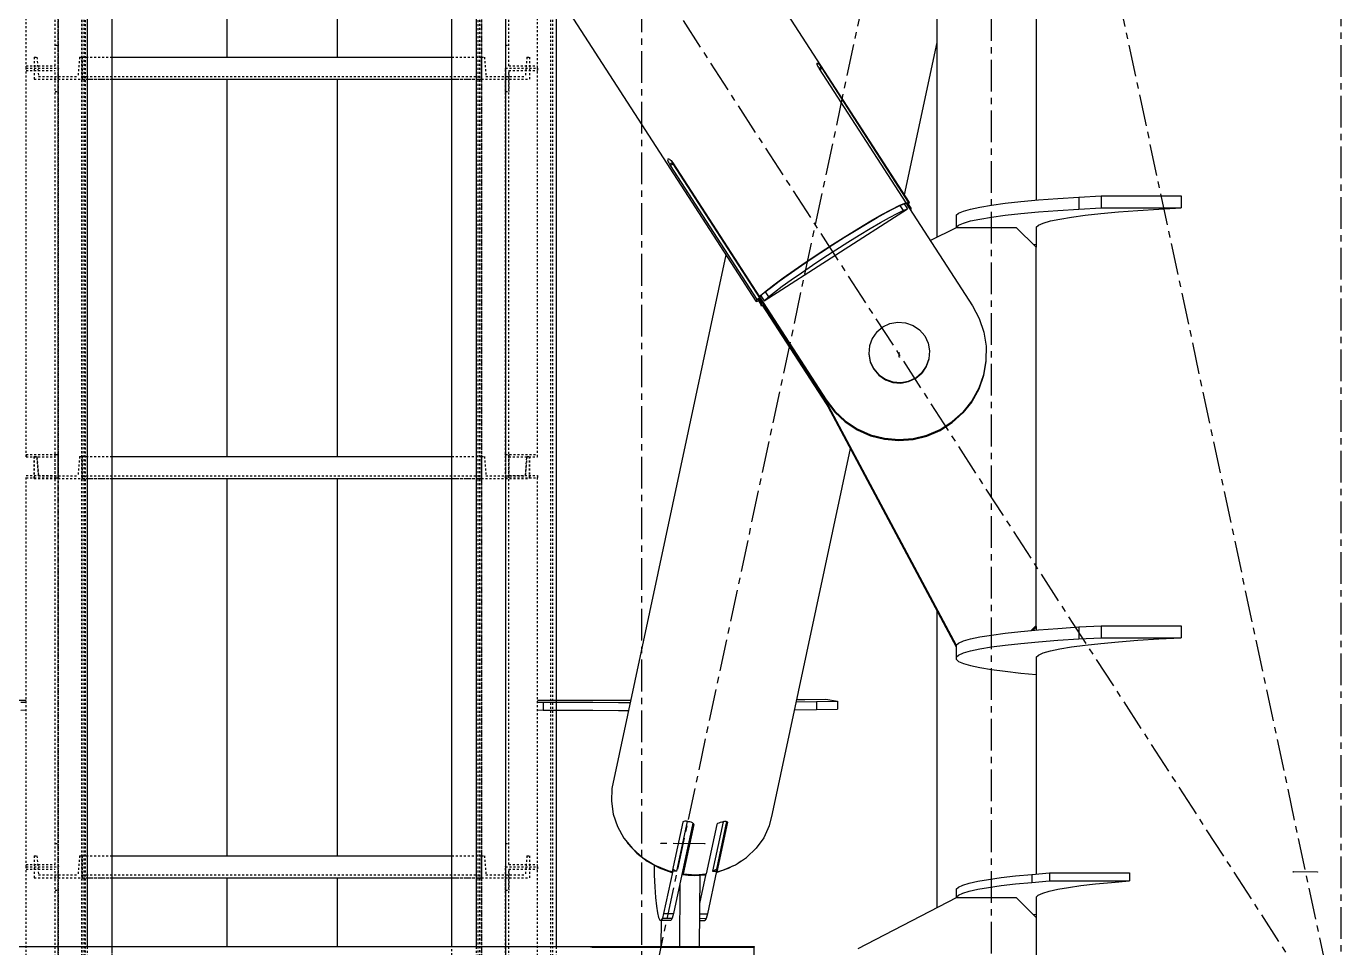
# Model space of a CAD drawing. Header units: millimetres. Extents: x 5143 to 30813, y 232 to 21408.
# Drawn here: x 23101 to 23430, y 13302.8 to 13533.5 of the extents above; entities that cross this region are included whole.
import ezdxf

# ---------------------------------------------------------------- set-up
doc = ezdxf.new("R2010")
doc.units = ezdxf.units.MM
doc.header["$LTSCALE"] = 0.25
for name, pattern in [('CENTER', [50.8, 31.75, -6.35, 6.35, -6.35]), ('XKITLINE00', [0]), ('XKITLINE02', [4, 2, -2]), ('XKITLINE03', [6, 3, -1, 1, -1])]:
    doc.linetypes.add(name, pattern=pattern)

msp = doc.modelspace()

# ---------------------------------------------------------------- linework, layer by layer
at = {"color": 8, "linetype": 'CENTER'}
for p, q in [((23430, 14354.32), (23430, 12689.51)), ((22900, 14100.27), (23430, 13280.27)), ((23430, 14100.27), (23255, 13280.27)), ((23342.5, 13690.27), (23342.5, 12870.27)), ((23342.5, 13690.27), (23430, 13280.27)), ((23255, 13540.01), (23255, 12732.33)), ((23319.5, 13450.72), (23319.5, 13451.75)), ((23270.84, 13328.82), (23259.89, 13328.89)), ((23424.13, 13321.72), (23418.16, 13321.76))]:
    msp.add_line(p, q, dxfattribs=at)
at = {"color": 8, "linetype": 'XKITLINE00'}
for p, q in [((23353.8, 14063.67), (23353.8, 13489.99)), ((23046.39, 13915.84), (23322.02, 13489.39)), ((23007.97, 13891.16), (23283.6, 13464.71)), ((23328.91, 13627.35), (23328.91, 13480.68)), ((23151.2, 13540.01), (23151.2, 13525.78)), ((23178.8, 13540.01), (23178.8, 13525.78)), ((23328.91, 13529.51), (23320.76, 13491.34)), ((23298.93, 13524.28), (23298.89, 13524.18)), ((23298.89, 13524.18), (23298.91, 13524.01)), ((23298.91, 13524.01), (23298.99, 13523.77)), ((23298.93, 13524.28), (23299.01, 13524.31)), ((23298.99, 13523.77), (23299.11, 13523.49)), ((23299.01, 13524.31), (23299.15, 13524.25)), ((23299.11, 13523.49), (23299.27, 13523.18)), ((23299.15, 13524.25), (23299.32, 13524.13)), ((23299.27, 13523.18), (23299.47, 13522.86)), ((23299.32, 13524.13), (23299.41, 13524.04)), ((23299.38, 13523), (23299.88, 13523.32)), ((23299.41, 13524.04), (23299.5, 13523.91)), ((23299.47, 13522.86), (23321.14, 13489.34)), ((23299.5, 13523.91), (23299.69, 13523.64)), ((23299.59, 13522.68), (23300.11, 13523.01)), ((23299.69, 13523.64), (23299.89, 13523.33)), ((23299.89, 13523.33), (23300.11, 13523.01)), ((23300.11, 13523.01), (23321.77, 13489.49)), ((23151.2, 13520.28), (23151.2, 13425.78)), ((23178.8, 13520.28), (23178.8, 13425.78)), ((23261.56, 13500.25), (23261.53, 13500.09)), ((23261.53, 13500.09), (23261.55, 13499.86)), ((23261.55, 13499.86), (23261.58, 13499.74)), ((23261.56, 13500.25), (23261.65, 13500.33)), ((23261.58, 13499.74), (23261.64, 13499.6)), ((23261.64, 13499.6), (23261.8, 13499.3)), ((23261.65, 13500.33), (23261.78, 13500.34)), ((23261.78, 13500.34), (23261.96, 13500.27)), ((23261.8, 13499.3), (23261.99, 13498.98)), ((23261.96, 13500.27), (23262.16, 13500.12)), ((23261.99, 13498.98), (23262.72, 13499.46)), ((23261.99, 13498.98), (23262.19, 13498.66)), ((23262.16, 13500.12), (23262.38, 13499.9)), ((23262.19, 13498.66), (23262.82, 13499.06)), ((23262.19, 13498.66), (23283.86, 13465.14)), ((23262.38, 13499.9), (23262.61, 13499.63)), ((23262.61, 13499.63), (23262.82, 13499.32)), ((23262.82, 13499.32), (23284.49, 13465.8)), ((23262.82, 13499.21), (23262.87, 13499.25)), ((23262.82, 13499.21), (23284.49, 13465.69)), ((23262.82, 13499.21), (23262.82, 13499.07)), ((23262.82, 13499.07), (23301.17, 13439.74)), ((23319.45, 13488.63), (23320.86, 13489.26)), ((23319.66, 13488.65), (23320.76, 13489.1)), ((23320.76, 13489.1), (23321.14, 13489.34)), ((23320.76, 13489.1), (23321.58, 13487.84)), ((23320.77, 13489.09), (23321.14, 13489.33)), ((23320.86, 13489.26), (23321.14, 13489.34)), ((23321.14, 13489.33), (23337.82, 13463.52)), ((23321.25, 13489.16), (23321.77, 13489.49)), ((23321.25, 13489.16), (23321.38, 13489.24)), ((23321.38, 13489.24), (23322.19, 13487.99)), ((23321.38, 13489.24), (23321.55, 13489.21)), ((23321.55, 13489.21), (23322.36, 13487.96)), ((23321.73, 13488.93), (23321.77, 13488.96)), ((23321.77, 13489.49), (23322.02, 13489.39)), ((23322.02, 13489.39), (23321.77, 13488.96)), ((23339.69, 13488.26), (23342.59, 13488.75)), ((23342.59, 13488.75), (23346.02, 13489.21)), ((23346.02, 13489.21), (23349.95, 13489.64)), ((23349.95, 13489.64), (23354.36, 13490.04)), ((23354.36, 13490.04), (23359.2, 13490.42)), ((23359.2, 13490.42), (23364.44, 13490.75)), ((23364.44, 13490.75), (23370.04, 13491.05)), ((23364.44, 13490.75), (23364.44, 13487.76)), ((23370.04, 13491.05), (23370.04, 13488.06)), ((23370.04, 13491.05), (23390.04, 13491.05)), ((23390.04, 13491.05), (23390.04, 13488.06)), ((23285.68, 13464.78), (23321.58, 13487.84)), ((23311.43, 13484.15), (23313.97, 13485.63)), ((23312.42, 13484.78), (23315.16, 13486.36)), ((23313.97, 13485.63), (23316.22, 13486.89)), ((23314.78, 13484.37), (23317.03, 13485.63)), ((23315.16, 13486.36), (23317.53, 13487.66)), ((23316.22, 13486.89), (23318.13, 13487.91)), ((23317.03, 13485.63), (23318.94, 13486.65)), ((23317.53, 13487.66), (23319.45, 13488.63)), ((23318.13, 13487.91), (23319.66, 13488.65)), ((23318.94, 13486.65), (23320.47, 13487.39)), ((23319.66, 13488.65), (23320.47, 13487.39)), ((23320.47, 13487.39), (23321.58, 13487.84)), ((23322.06, 13487.9), (23322.19, 13487.99)), ((23322.19, 13487.99), (23322.36, 13487.96)), ((23322.36, 13487.69), (23322.28, 13487.57)), ((23322.36, 13487.96), (23322.41, 13487.86)), ((23322.41, 13487.86), (23322.36, 13487.69)), ((23333.77, 13486.2), (23334.37, 13486.73)), ((23333.77, 13486.2), (23333.77, 13483.2)), ((23334.37, 13486.73), (23335.56, 13487.25)), ((23335.56, 13487.25), (23337.34, 13487.76)), ((23337.34, 13487.76), (23339.69, 13488.26)), ((23339.69, 13485.27), (23342.59, 13485.76)), ((23342.59, 13485.76), (23346.02, 13486.21)), ((23346.02, 13486.21), (23349.95, 13486.65)), ((23349.95, 13486.65), (23354.36, 13487.05)), ((23354.36, 13487.05), (23359.2, 13487.42)), ((23359.2, 13487.42), (23364.44, 13487.76)), ((23359.69, 13485.27), (23362.59, 13485.76)), ((23362.59, 13485.76), (23366.02, 13486.21)), ((23364.44, 13487.76), (23370.04, 13488.06)), ((23366.02, 13486.21), (23369.95, 13486.65)), ((23369.95, 13486.65), (23374.36, 13487.05)), ((23370.04, 13488.06), (23390.04, 13488.06)), ((23374.36, 13487.05), (23379.2, 13487.42)), ((23379.2, 13487.42), (23384.44, 13487.76)), ((23384.44, 13487.76), (23390.04, 13488.06)), ((23305.79, 13480.7), (23308.68, 13482.49)), ((23306.15, 13480.96), (23309.38, 13482.96)), ((23308.68, 13482.49), (23311.43, 13484.15)), ((23309.38, 13482.96), (23312.42, 13484.78)), ((23309.5, 13481.23), (23312.25, 13482.89)), ((23312.25, 13482.89), (23314.78, 13484.37)), ((23327.27, 13479.85), (23333.8, 13483.17)), ((23333.77, 13483.2), (23334.37, 13483.74)), ((23333.77, 13483.2), (23333.77, 13483.16)), ((23333.8, 13483.17), (23348.8, 13483.17)), ((23334.37, 13483.74), (23335.56, 13484.26)), ((23335.56, 13484.26), (23337.34, 13484.77)), ((23337.34, 13484.77), (23339.69, 13485.27)), ((23348.8, 13483.17), (23353.8, 13478.19)), ((23353.77, 13483.2), (23354.37, 13483.74)), ((23353.77, 13483.2), (23353.77, 13482.67)), ((23353.77, 13482.67), (23353.8, 13482.65)), ((23353.8, 13483.23), (23353.8, 13478.19)), ((23354.37, 13483.74), (23355.56, 13484.26)), ((23355.56, 13484.26), (23357.34, 13484.77)), ((23357.34, 13484.77), (23359.69, 13485.27)), ((23302.81, 13478.85), (23306.15, 13480.96)), ((23302.81, 13478.81), (23305.79, 13480.7)), ((23303.63, 13477.55), (23306.6, 13479.44)), ((23306.6, 13479.44), (23309.5, 13481.23)), ((23353.04, 13478.94), (23353.8, 13478.88)), ((23276.11, 13476.3), (23247.59, 13342.66)), ((23296.24, 13474.52), (23299.48, 13476.68)), ((23296.94, 13474.95), (23299.84, 13476.88)), ((23297.76, 13473.69), (23300.65, 13475.62)), ((23299.48, 13476.68), (23302.81, 13478.85)), ((23299.84, 13476.88), (23302.81, 13478.81)), ((23300.65, 13475.62), (23303.63, 13477.55)), ((23353.8, 13383.25), (23353.8, 13478.19)), ((23290.47, 13470.5), (23293.21, 13472.44)), ((23291.66, 13471.3), (23294.19, 13473.08)), ((23293.21, 13472.44), (23296.24, 13474.52)), ((23294.19, 13473.08), (23296.94, 13474.95)), ((23295.01, 13471.82), (23297.76, 13473.69)), ((23287.5, 13468.23), (23289.41, 13469.67)), ((23288.1, 13468.75), (23290.47, 13470.5)), ((23289.41, 13469.67), (23291.66, 13471.3)), ((23290.22, 13468.42), (23292.47, 13470.04)), ((23292.47, 13470.04), (23295.01, 13471.82)), ((23284.49, 13465.8), (23284.76, 13466.07)), ((23284.49, 13465.8), (23284.86, 13466.04)), ((23284.49, 13465.79), (23284.87, 13466.03)), ((23284.49, 13465.79), (23284.49, 13465.69)), ((23284.49, 13465.79), (23301.17, 13439.98)), ((23284.76, 13466.07), (23286.18, 13467.26)), ((23284.86, 13466.04), (23285.97, 13467.01)), ((23284.86, 13466.04), (23285.68, 13464.78)), ((23285.68, 13464.78), (23286.78, 13465.75)), ((23285.97, 13467.01), (23287.5, 13468.23)), ((23285.97, 13467.01), (23286.78, 13465.75)), ((23286.18, 13467.26), (23288.1, 13468.75)), ((23286.78, 13465.75), (23288.31, 13466.97)), ((23288.31, 13466.97), (23290.22, 13468.42)), ((23283.86, 13465.14), (23283.6, 13464.71)), ((23283.6, 13464.71), (23283.86, 13464.6)), ((23283.86, 13465.14), (23284.49, 13465.54)), ((23283.86, 13464.6), (23284.15, 13464.79)), ((23284.08, 13465.15), (23284.03, 13464.98)), ((23284.24, 13465.39), (23284.08, 13465.15)), ((23284.08, 13465.15), (23284.89, 13463.89)), ((23284.24, 13465.39), (23284.49, 13465.54)), ((23284.24, 13465.39), (23285.06, 13464.13)), ((23284.89, 13463.89), (23284.84, 13463.72)), ((23284.84, 13463.72), (23284.89, 13463.62)), ((23285.06, 13464.13), (23284.89, 13463.89)), ((23284.89, 13463.62), (23285.06, 13463.6)), ((23285.06, 13464.13), (23285.3, 13464.29)), ((23285.06, 13463.6), (23285.55, 13463.91)), ((23285.19, 13463.68), (23301.17, 13438.95)), ((23285.3, 13463.74), (23300.8, 13439.76)), ((23337.82, 13463.52), (23339.51, 13460.35)), ((23317.17, 13459.09), (23319.12, 13459.44)), ((23319.12, 13459.44), (23321.1, 13459.28)), ((23321.1, 13459.28), (23322.97, 13458.61)), ((23339.51, 13460.35), (23340.66, 13456.95)), ((23313.87, 13456.97), (23312.74, 13455.34)), ((23313.87, 13456.97), (23315.38, 13458.24)), ((23315.38, 13458.24), (23317.17, 13459.09)), ((23322.97, 13458.61), (23324.6, 13457.49)), ((23324.6, 13457.49), (23325.88, 13455.98)), ((23325.88, 13455.98), (23326.73, 13454.19)), ((23340.66, 13456.95), (23341.23, 13453.41)), ((23312.07, 13453.48), (23311.9, 13451.51)), ((23312.74, 13455.34), (23312.07, 13453.48)), ((23326.73, 13454.19), (23327.09, 13452.24)), ((23341.23, 13453.41), (23341.21, 13449.82)), ((23311.9, 13451.51), (23312.26, 13449.56)), ((23311.9, 13451.44), (23312.26, 13449.5)), ((23311.9, 13451.44), (23312.26, 13449.5)), ((23311.9, 13451.38), (23312.26, 13449.43)), ((23312.26, 13449.56), (23313.11, 13447.77)), ((23312.26, 13449.5), (23313.11, 13447.71)), ((23312.26, 13449.5), (23313.11, 13447.71)), ((23312.26, 13449.43), (23313.11, 13447.65)), ((23326.92, 13450.27), (23326.25, 13448.41)), ((23326.92, 13450.21), (23326.25, 13448.35)), ((23326.92, 13450.21), (23326.25, 13448.35)), ((23326.92, 13450.15), (23326.25, 13448.29)), ((23327.09, 13452.24), (23326.92, 13450.27)), ((23341.21, 13449.82), (23340.59, 13446.28)), ((23341.21, 13449.58), (23340.59, 13446.04)), ((23313.11, 13447.77), (23314.39, 13446.26)), ((23313.11, 13447.77), (23313.11, 13447.71)), ((23313.11, 13447.71), (23313.11, 13447.65)), ((23313.11, 13447.71), (23314.39, 13446.2)), ((23313.11, 13447.71), (23314.39, 13446.2)), ((23313.11, 13447.65), (23314.39, 13446.14)), ((23314.39, 13446.26), (23316.02, 13445.14)), ((23314.39, 13446.2), (23316.02, 13445.07)), ((23314.39, 13446.2), (23316.02, 13445.07)), ((23314.39, 13446.14), (23316.02, 13445.01)), ((23323.61, 13445.51), (23325.13, 13446.79)), ((23323.61, 13445.44), (23325.13, 13446.72)), ((23323.61, 13445.44), (23325.13, 13446.72)), ((23323.61, 13445.38), (23325.13, 13446.66)), ((23326.25, 13448.41), (23325.13, 13446.79)), ((23326.25, 13448.35), (23325.13, 13446.72)), ((23326.25, 13448.35), (23325.13, 13446.72)), ((23326.25, 13448.29), (23325.13, 13446.66)), ((23340.59, 13446.28), (23339.4, 13442.89)), ((23340.59, 13446.04), (23339.4, 13442.66)), ((23316.02, 13445.14), (23317.89, 13444.47)), ((23316.02, 13445.07), (23317.89, 13444.41)), ((23316.02, 13445.07), (23317.89, 13444.41)), ((23316.02, 13445.01), (23317.89, 13444.34)), ((23317.89, 13444.47), (23319.87, 13444.31)), ((23317.89, 13444.41), (23319.87, 13444.24)), ((23317.89, 13444.41), (23319.87, 13444.24)), ((23317.89, 13444.34), (23319.87, 13444.18)), ((23319.87, 13444.31), (23321.82, 13444.66)), ((23319.87, 13444.24), (23321.82, 13444.6)), ((23319.87, 13444.24), (23321.82, 13444.6)), ((23319.87, 13444.18), (23321.82, 13444.54)), ((23321.82, 13444.66), (23323.61, 13445.51)), ((23321.82, 13444.6), (23323.61, 13445.44)), ((23321.82, 13444.6), (23323.61, 13445.44)), ((23321.82, 13444.54), (23323.61, 13445.38)), ((23323.61, 13445.51), (23323.61, 13445.44)), ((23323.61, 13445.44), (23323.61, 13445.38)), ((23339.4, 13442.89), (23337.67, 13439.75)), ((23299.75, 13441.93), (23300.26, 13440.78)), ((23300.26, 13441.16), (23300.26, 13440.78)), ((23300.26, 13440.78), (23333.77, 13378.08)), ((23300.56, 13440.69), (23333.77, 13378.55)), ((23301.17, 13439.98), (23301.17, 13439.74)), ((23301.17, 13439.98), (23303.36, 13437.13)), ((23301.17, 13439.74), (23303.36, 13436.9)), ((23337.67, 13439.75), (23335.44, 13436.93)), ((23337.67, 13439.51), (23335.44, 13436.69)), ((23339.4, 13442.66), (23337.67, 13439.51)), ((23301.17, 13439.07), (23301.17, 13438.95)), ((23301.17, 13438.95), (23301.37, 13438.69)), ((23303.36, 13437.13), (23303.36, 13436.9)), ((23303.36, 13437.13), (23306, 13434.68)), ((23303.36, 13436.9), (23306, 13434.45)), ((23332.78, 13434.52), (23335.44, 13436.93)), ((23332.78, 13434.28), (23335.44, 13436.69)), ((23306, 13434.68), (23309, 13432.7)), ((23306, 13434.45), (23309, 13432.47)), ((23329.75, 13432.57), (23332.78, 13434.52)), ((23329.75, 13432.33), (23332.78, 13434.28)), ((23309, 13432.7), (23312.29, 13431.24)), ((23309, 13432.47), (23312.29, 13431)), ((23312.29, 13431.24), (23315.77, 13430.34)), ((23312.29, 13431), (23315.77, 13430.1)), ((23315.77, 13430.34), (23319.36, 13430.02)), ((23315.77, 13430.1), (23319.36, 13429.78)), ((23319.36, 13430.02), (23322.95, 13430.29)), ((23319.36, 13429.78), (23322.95, 13430.05)), ((23322.95, 13430.29), (23326.44, 13431.15)), ((23322.95, 13430.05), (23326.44, 13430.91)), ((23326.44, 13431.15), (23329.75, 13432.57)), ((23326.44, 13430.91), (23329.75, 13432.33)), ((23307.2, 13427.79), (23287.69, 13336.36)), ((23151.2, 13420.28), (23151.2, 13325.78)), ((23178.8, 13420.28), (23178.8, 13325.78)), ((23328.91, 13387.18), (23328.91, 13312.79)), ((23352.52, 13382.21), (23353.8, 13383.49)), ((23337.34, 13380.1), (23339.69, 13380.6)), ((23339.69, 13380.6), (23342.59, 13381.08)), ((23342.59, 13381.08), (23346.02, 13381.54)), ((23346.02, 13381.54), (23349.95, 13381.97)), ((23349.95, 13381.97), (23354.36, 13382.38)), ((23353.04, 13382.26), (23353.8, 13383.01)), ((23353.8, 13383.25), (23353.8, 13382.33)), ((23354.36, 13382.38), (23359.2, 13382.75)), ((23359.2, 13382.75), (23364.44, 13383.09)), ((23364.44, 13383.09), (23370.04, 13383.39)), ((23364.44, 13383.09), (23364.44, 13380.1)), ((23364.44, 13380.1), (23370.04, 13380.4)), ((23370.04, 13383.39), (23370.04, 13380.4)), ((23370.04, 13383.39), (23390.04, 13383.39)), ((23370.04, 13380.4), (23390.04, 13380.4)), ((23384.44, 13380.1), (23390.04, 13380.4)), ((23390.04, 13383.39), (23390.04, 13380.4)), ((23333.77, 13378.53), (23334.37, 13379.06)), ((23333.77, 13378.53), (23333.77, 13375.54)), ((23334.37, 13379.06), (23335.56, 13379.59)), ((23335.56, 13379.59), (23337.34, 13380.1)), ((23335.56, 13376.6), (23337.34, 13377.11)), ((23337.34, 13377.11), (23339.69, 13377.61)), ((23339.69, 13377.61), (23342.59, 13378.09)), ((23342.59, 13378.09), (23346.02, 13378.55)), ((23346.02, 13378.55), (23349.95, 13378.98)), ((23349.95, 13378.98), (23354.36, 13379.39)), ((23354.36, 13379.39), (23359.2, 13379.76)), ((23355.56, 13376.6), (23357.34, 13377.11)), ((23357.34, 13377.11), (23359.69, 13377.61)), ((23359.2, 13379.76), (23364.44, 13380.1)), ((23359.69, 13377.61), (23362.59, 13378.09)), ((23362.59, 13378.09), (23366.02, 13378.55)), ((23366.02, 13378.55), (23369.95, 13378.98)), ((23369.95, 13378.98), (23374.36, 13379.39)), ((23374.36, 13379.39), (23379.2, 13379.76)), ((23379.2, 13379.76), (23384.44, 13380.1)), ((23333.77, 13375.54), (23334.37, 13376.07)), ((23333.77, 13375.54), (23333.77, 13375.01)), ((23333.77, 13375.01), (23334.37, 13374.48)), ((23334.37, 13376.07), (23335.56, 13376.6)), ((23334.37, 13374.48), (23335.56, 13373.95)), ((23335.56, 13373.95), (23337.34, 13373.44)), ((23353.77, 13375.54), (23354.37, 13376.07)), ((23353.77, 13375.54), (23353.77, 13375.01)), ((23353.77, 13375.01), (23353.8, 13374.99)), ((23353.8, 13375.56), (23353.8, 13321.22)), ((23354.37, 13376.07), (23355.56, 13376.6)), ((23337.34, 13373.44), (23339.69, 13372.94)), ((23339.69, 13372.94), (23342.59, 13372.46)), ((23342.59, 13372.46), (23346.02, 13372)), ((23346.02, 13372), (23349.95, 13371.56)), ((23349.95, 13371.56), (23353.8, 13371.21)), ((23096.39, 13364.77), (23101, 13364.8)), ((23099.6, 13364.29), (23101, 13364.3)), ((23228.98, 13364.8), (23233.6, 13364.77)), ((23228.98, 13364.3), (23230.39, 13364.29)), ((23230.39, 13364.29), (23230.39, 13362.29)), ((23230.39, 13364.29), (23236.53, 13364.26)), ((23233.6, 13364.77), (23239.88, 13364.75)), ((23236.53, 13364.26), (23242.81, 13364.23)), ((23239.88, 13364.75), (23246.28, 13364.73)), ((23242.81, 13364.23), (23249.21, 13364.21)), ((23246.28, 13364.73), (23252.3, 13364.72)), ((23249.21, 13364.21), (23252.19, 13364.21)), ((23293.66, 13364.36), (23298.76, 13364.41)), ((23293.78, 13364.91), (23295.83, 13364.93)), ((23295.83, 13364.93), (23301.15, 13364.99)), ((23298.76, 13364.41), (23304.08, 13364.47)), ((23298.76, 13364.41), (23298.76, 13362.41)), ((23301.15, 13364.99), (23304.08, 13364.47)), ((23304.08, 13364.47), (23304.08, 13362.47)), ((23099.6, 13362.29), (23101, 13362.3)), ((23228.98, 13362.3), (23230.39, 13362.29)), ((23230.39, 13362.29), (23236.53, 13362.26)), ((23236.53, 13362.26), (23242.81, 13362.23)), ((23242.81, 13362.23), (23249.21, 13362.21)), ((23249.21, 13362.21), (23251.76, 13362.21)), ((23293.23, 13362.36), (23298.76, 13362.41)), ((23298.76, 13362.41), (23304.08, 13362.47)), ((23247.59, 13342.66), (23247.44, 13339.45)), ((23247.44, 13339.45), (23247.9, 13336.24)), ((23247.9, 13336.24), (23248.95, 13333.13)), ((23265.34, 13334.24), (23262.7, 13321.85)), ((23266.4, 13334.37), (23263.75, 13321.97)), ((23265.45, 13334.37), (23265.34, 13334.24)), ((23265.45, 13334.37), (23265.65, 13334.47)), ((23265.65, 13334.47), (23265.93, 13334.52)), ((23265.93, 13334.52), (23266.26, 13334.52)), ((23266.11, 13334.52), (23266.4, 13334.37)), ((23266.26, 13334.52), (23266.62, 13334.48)), ((23266.4, 13334.37), (23267.06, 13334.36)), ((23266.62, 13334.48), (23266.99, 13334.39)), ((23266.99, 13334.39), (23267.34, 13334.26)), ((23267.34, 13334.26), (23267.64, 13334.11)), ((23267.64, 13334.11), (23267.72, 13334.05)), ((23275.43, 13334.3), (23272.78, 13321.91)), ((23276.28, 13334.4), (23273.72, 13322.41)), ((23276.32, 13334.39), (23273.81, 13322.67)), ((23276.49, 13334.18), (23273.85, 13321.78)), ((23274.4, 13334.08), (23274.73, 13334.18)), ((23274.73, 13334.18), (23274.76, 13334.19)), ((23274.76, 13334.19), (23275.09, 13334.31)), ((23275.09, 13334.31), (23275.45, 13334.4)), ((23275.09, 13334.31), (23275.43, 13334.3)), ((23275.43, 13334.3), (23275.66, 13334.43)), ((23275.45, 13334.4), (23275.79, 13334.45)), ((23275.79, 13334.45), (23276.08, 13334.45)), ((23276.08, 13334.45), (23276.31, 13334.4)), ((23276.31, 13334.4), (23276.45, 13334.31)), ((23276.45, 13334.31), (23276.49, 13334.18)), ((23287.69, 13336.36), (23286.92, 13333.25)), ((23248.95, 13333.13), (23250.58, 13330.22)), ((23267.84, 13333.97), (23263.01, 13311.3)), ((23267.89, 13333.93), (23265.37, 13322.13)), ((23268.05, 13333.66), (23265.4, 13321.27)), ((23267.72, 13334.05), (23267.86, 13333.96)), ((23267.86, 13333.96), (23268, 13333.82)), ((23268, 13333.82), (23268.05, 13333.66)), ((23273.82, 13333.65), (23271.18, 13321.25)), ((23273.93, 13333.8), (23273.82, 13333.65)), ((23273.93, 13333.8), (23274.13, 13333.95)), ((23274.13, 13333.95), (23274.4, 13334.08)), ((23286.92, 13333.25), (23285.57, 13330.32)), ((23250.58, 13330.22), (23252.73, 13327.58)), ((23251.13, 13329.54), (23251.59, 13328.84)), ((23251.59, 13328.84), (23252.58, 13327.77)), ((23252.73, 13327.58), (23255.33, 13325.31)), ((23281.3, 13325.39), (23283.68, 13327.68)), ((23285.57, 13330.32), (23283.68, 13327.68)), ((23252.83, 13327.5), (23253.81, 13326.43)), ((23253.81, 13326.43), (23256.43, 13324.4)), ((23255.33, 13325.31), (23258.3, 13323.47)), ((23256.43, 13324.4), (23259.37, 13322.78)), ((23278.5, 13323.53), (23281.3, 13325.39)), ((23279.2, 13324), (23279.63, 13324.24)), ((23279.63, 13324.24), (23279.94, 13324.49)), ((23258.12, 13323.47), (23258.18, 13320.91)), ((23258.3, 13323.47), (23261.55, 13322.12)), ((23259.42, 13323.01), (23259.37, 13322.78)), ((23259.37, 13322.78), (23262.55, 13321.64)), ((23262.79, 13321.98), (23260.52, 13311.32)), ((23261.55, 13322.12), (23262.7, 13321.85)), ((23262.6, 13321.87), (23262.55, 13321.64)), ((23262.78, 13322.25), (23262.79, 13321.98)), ((23262.79, 13321.98), (23263.75, 13321.97)), ((23262.83, 13322.46), (23263.75, 13321.97)), ((23265.23, 13321.74), (23265.26, 13321.08)), ((23265.39, 13321.7), (23265.26, 13321.08)), ((23265.26, 13321.08), (23266.7, 13320.92)), ((23265.37, 13322.36), (23265.39, 13321.7)), ((23265.37, 13322.13), (23265.4, 13321.27)), ((23265.4, 13321.27), (23268.52, 13321.03)), ((23266.75, 13321.16), (23266.7, 13320.92)), ((23268.52, 13321.03), (23271.18, 13321.25)), ((23271.11, 13321.24), (23269.54, 13313.87)), ((23269.64, 13321.12), (23269.6, 13320.9)), ((23269.6, 13320.9), (23271.03, 13321.04)), ((23271.07, 13321.24), (23271.03, 13321.04)), ((23273.74, 13321.9), (23271.47, 13311.24)), ((23272.78, 13321.91), (23273.72, 13322.41)), ((23272.78, 13321.91), (23273.74, 13321.9)), ((23273.7, 13321.56), (23276.8, 13322.66)), ((23273.83, 13322.18), (23273.7, 13321.56)), ((23273.7, 13321.68), (23273.7, 13321.56)), ((23273.72, 13322.41), (23273.74, 13321.9)), ((23273.81, 13322.81), (23273.83, 13322.18)), ((23273.81, 13322.67), (23273.85, 13321.78)), ((23273.85, 13321.78), (23275.37, 13322.16)), ((23275.37, 13322.16), (23278.5, 13323.53)), ((23276.8, 13322.66), (23277.87, 13323.26)), ((23276.83, 13322.8), (23276.8, 13322.66)), ((23348.59, 13320.73), (23352.65, 13321.13)), ((23352.65, 13321.13), (23357.11, 13321.49)), ((23352.65, 13321.13), (23352.65, 13319.13)), ((23357.11, 13321.49), (23357.11, 13319.5)), ((23357.11, 13321.49), (23377.11, 13321.49)), ((23377.11, 13321.49), (23377.11, 13319.5)), ((23151.2, 13320.28), (23151.2, 13303.02)), ((23178.8, 13320.28), (23178.8, 13303.02)), ((23258.18, 13320.91), (23258.32, 13317.98)), ((23258.32, 13317.98), (23258.5, 13315.38)), ((23264.6, 13318.77), (23264.47, 13303.03)), ((23266.7, 13320.92), (23268.15, 13320.86)), ((23268.15, 13320.86), (23269.6, 13320.9)), ((23269.6, 13320.9), (23269.45, 13303.03)), ((23333.76, 13317.41), (23334.31, 13317.92)), ((23334.31, 13317.92), (23335.4, 13318.42)), ((23335.4, 13318.42), (23337.03, 13318.92)), ((23337.03, 13318.92), (23339.18, 13319.4)), ((23339.18, 13319.4), (23341.83, 13319.86)), ((23339.18, 13317.4), (23341.83, 13317.87)), ((23341.83, 13319.86), (23344.98, 13320.31)), ((23341.83, 13317.87), (23344.98, 13318.31)), ((23344.98, 13320.31), (23348.59, 13320.73)), ((23344.98, 13318.31), (23348.59, 13318.74)), ((23348.59, 13318.74), (23352.65, 13319.13)), ((23352.65, 13319.13), (23357.11, 13319.5)), ((23357.11, 13319.5), (23377.11, 13319.5)), ((23359.18, 13317.4), (23361.83, 13317.87)), ((23361.83, 13317.87), (23364.98, 13318.31)), ((23364.98, 13318.31), (23368.59, 13318.74)), ((23368.59, 13318.74), (23372.65, 13319.13)), ((23372.65, 13319.13), (23377.11, 13319.5)), ((23258.5, 13315.38), (23258.73, 13313.2)), ((23309.19, 13302.56), (23333.8, 13315.32)), ((23333.76, 13317.41), (23333.76, 13315.42)), ((23333.76, 13315.42), (23334.31, 13315.93)), ((23333.76, 13315.42), (23333.76, 13315.31)), ((23333.8, 13315.32), (23348.8, 13315.32)), ((23334.31, 13315.93), (23335.4, 13316.43)), ((23335.4, 13316.43), (23337.03, 13316.92)), ((23337.03, 13316.92), (23339.18, 13317.4)), ((23348.8, 13315.32), (23353.8, 13310.34)), ((23353.76, 13315.42), (23354.31, 13315.93)), ((23353.76, 13315.42), (23353.76, 13314.91)), ((23353.76, 13314.91), (23353.8, 13314.88)), ((23353.8, 13315.45), (23353.8, 13310.34)), ((23354.31, 13315.93), (23355.4, 13316.43)), ((23355.4, 13316.43), (23357.03, 13316.92)), ((23357.03, 13316.92), (23359.18, 13317.4)), ((23258.73, 13313.2), (23258.99, 13311.48)), ((23258.99, 13311.48), (23259.28, 13310.3)), ((23260.52, 13311.32), (23260.21, 13310.2)), ((23260.52, 13311.32), (23263.01, 13311.3)), ((23263.01, 13311.3), (23262.7, 13310.18)), ((23269.51, 13311.25), (23271.47, 13311.24)), ((23271.47, 13311.24), (23271.16, 13310.12)), ((23352.96, 13311.17), (23353.8, 13311.11)), ((23259.28, 13310.3), (23259.58, 13309.68)), ((23259.58, 13309.68), (23259.9, 13309.65)), ((23259.9, 13309.65), (23259.84, 13303.03)), ((23260.21, 13310.2), (23259.9, 13309.65)), ((23259.9, 13309.65), (23262.39, 13309.63)), ((23260.21, 13310.2), (23262.7, 13310.18)), ((23262.7, 13310.18), (23262.39, 13309.63)), ((23269.5, 13309.58), (23270.85, 13309.57)), ((23269.51, 13310.13), (23271.16, 13310.12)), ((23271.16, 13310.12), (23270.85, 13309.57)), ((23353.8, 13310.34), (23353.8, 13250.53)), ((23046.8, 13303.05), (23283.2, 13303.05)), ((23242.19, 13303.03), (23242.36, 13303.03)), ((23242.19, 13303.02), (23242.36, 13302.97)), ((23242.36, 13303.03), (23242.6, 13303.03)), ((23242.36, 13302.97), (23242.6, 13302.93)), ((23242.6, 13303.03), (23242.89, 13303.03)), ((23242.6, 13302.93), (23242.89, 13302.91)), ((23242.89, 13303.03), (23243.2, 13303.03)), ((23242.89, 13303.03), (23242.89, 13302.91)), ((23242.89, 13302.91), (23243.2, 13302.9)), ((23243.2, 13303.03), (23283.2, 13303.03)), ((23243.2, 13303.03), (23243.2, 13302.9)), ((23243.2, 13302.9), (23283.2, 13302.9)), ((23283.2, 13303.05), (23283.2, 13303.03)), ((23283.2, 13303.05), (23283.2, 13303.03)), ((23283.2, 13303.03), (23283.2, 13302.9)), ((23283.2, 13298.88), (23283.2, 13302.9))]:
    msp.add_line(p, q, dxfattribs=at)
at = {"color": 1, "linetype": 'XKITLINE03'}
for p, q in [((23109, 13721.24), (23109, 12049.63)), ((23122.5, 12049.57), (23122.5, 13721.24)), ((23214.98, 13721.24), (23214.98, 12049.6)), ((23220.98, 13721.24), (23220.98, 12049.63)), ((23109, 13523.03), (23109, 13620.47)), ((23220.98, 13620.48), (23220.98, 13523.03)), ((23109, 13426.29), (23109, 13523.03)), ((23220.98, 13523.03), (23220.98, 13426.29)), ((23115, 13520.28), (23214.98, 13520.28)), ((23115, 13520.28), (23115, 13520.28)), ((23214.98, 13520.28), (23214.98, 13520.28)), ((23109, 13323.03), (23109, 13420.47)), ((23115, 13420.28), (23214.98, 13420.28)), ((23115, 13420.28), (23115, 13420.28)), ((23214.98, 13420.28), (23214.98, 13420.28)), ((23220.98, 13420.48), (23220.98, 13323.03)), ((23109, 13226.29), (23109, 13323.03)), ((23220.98, 13323.03), (23220.98, 13226.29)), ((23115, 13320.28), (23214.98, 13320.28)), ((23115, 13320.28), (23115, 13320.28)), ((23214.98, 13320.28), (23214.98, 13320.28))]:
    msp.add_line(p, q, dxfattribs=at)
at = {"color": 3, "linetype": 'XKITLINE02'}
for p, q in [((23114.92, 12049.63), (23114.92, 13721.24)), ((23115, 12049.63), (23115, 13721.24)), ((23115, 12049.57), (23115, 13721.24)), ((23115.45, 12049.63), (23115.45, 13721.24)), ((23115.85, 12049.57), (23115.85, 13721.24)), ((23115.85, 12049.57), (23115.85, 13721.24)), ((23122.5, 13257.5), (23122.5, 13721.24)), ((23122.5, 12049.57), (23122.5, 13721.24)), ((23214.13, 12049.6), (23214.13, 13721.24)), ((23214.53, 12049.63), (23214.53, 13721.24)), ((23214.98, 12049.6), (23214.98, 13721.24)), ((23215.07, 12049.63), (23215.06, 13721.24)), ((23232.3, 12049.63), (23232.3, 13721.24)), ((23232.83, 12049.63), (23232.83, 13721.24)), ((23108.2, 13523.61), (23108.2, 13626.28)), ((23109, 13523.03), (23109, 13626.28)), ((23220.98, 13626.28), (23220.98, 13528.83)), ((23221.78, 13523.61), (23221.78, 13626.28)), ((23101, 13523.03), (23101, 13621.06)), ((23228.98, 13523.03), (23228.98, 13621.06)), ((23220.98, 13615.79), (23220.98, 13523.03)), ((23108.2, 13528.83), (23109, 13528.83)), ((23220.98, 13528.83), (23220.98, 13523.03)), ((23220.98, 13528.83), (23221.78, 13528.83)), ((23103, 13525.78), (23103.68, 13525.78)), ((23103, 13525.78), (23103, 13520.28)), ((23103, 13525.78), (23103, 13520.28)), ((23103.68, 13525.78), (23104.07, 13520.98)), ((23103.68, 13525.78), (23104.07, 13520.98)), ((23114.32, 13525.78), (23113.94, 13520.98)), ((23114.32, 13525.78), (23113.94, 13520.98)), ((23114.32, 13525.78), (23115, 13525.78)), ((23115, 13520.28), (23115, 13525.78)), ((23115, 13525.78), (23122.5, 13525.78)), ((23115, 13525.78), (23115, 13520.28)), ((23115, 13525.78), (23115, 13520.28)), ((23207.48, 13525.78), (23214.98, 13525.78)), ((23214.98, 13520.28), (23214.98, 13525.78)), ((23214.98, 13525.78), (23214.98, 13520.28)), ((23214.98, 13525.78), (23215.66, 13525.78)), ((23214.98, 13525.78), (23214.98, 13520.28)), ((23215.66, 13525.78), (23216.05, 13520.98)), ((23215.66, 13525.78), (23216.05, 13520.98)), ((23226.3, 13525.78), (23225.92, 13520.98)), ((23226.3, 13525.78), (23225.92, 13520.98)), ((23226.3, 13525.78), (23226.98, 13525.78)), ((23226.98, 13525.78), (23226.98, 13520.28)), ((23226.98, 13525.78), (23226.98, 13520.28)), ((23101, 13523.61), (23108.2, 13523.61)), ((23101, 13523.03), (23109, 13523.03)), ((23101, 13425.71), (23101, 13523.03)), ((23101, 13523.03), (23109, 13523.03)), ((23101, 13522.44), (23108.2, 13522.44)), ((23108.2, 13420.46), (23108.2, 13522.44)), ((23109, 13420.46), (23109, 13523.03)), ((23220.98, 13523.03), (23228.98, 13523.03)), ((23220.98, 13517.2), (23220.98, 13523.03)), ((23220.98, 13523.03), (23228.98, 13523.03)), ((23221.78, 13523.61), (23228.98, 13523.61)), ((23221.78, 13522.44), (23221.78, 13517.2)), ((23221.78, 13522.44), (23228.98, 13522.44)), ((23221.78, 13420.46), (23221.78, 13522.44)), ((23228.98, 13523.03), (23228.98, 13522.44)), ((23228.98, 13425.71), (23228.98, 13523.03)), ((23103, 13520.28), (23115, 13520.28)), ((23104.07, 13520.98), (23113.94, 13520.98)), ((23115, 13520.98), (23214.98, 13520.98)), ((23115, 13520.28), (23122.5, 13520.28)), ((23207.48, 13520.28), (23214.98, 13520.28)), ((23214.98, 13520.28), (23226.98, 13520.28)), ((23216.05, 13520.98), (23225.92, 13520.98)), ((23220.98, 13420.46), (23220.98, 13520.98)), ((23108.2, 13517.2), (23109, 13517.2)), ((23220.98, 13517.2), (23221.78, 13517.2)), ((23101, 13426.29), (23101, 13425.71)), ((23101, 13426.29), (23109, 13426.29)), ((23108.2, 13323.61), (23108.2, 13426.28)), ((23108.2, 13426.28), (23109, 13426.28)), ((23109, 13426.29), (23109, 13420.46)), ((23109, 13323.03), (23109, 13426.28)), ((23220.98, 13426.29), (23228.98, 13426.29)), ((23220.98, 13426.28), (23220.98, 13420.48)), ((23220.98, 13426.28), (23221.78, 13426.28)), ((23220.98, 13426.28), (23220.98, 13328.83)), ((23221.78, 13426.28), (23221.78, 13421.06)), ((23221.78, 13323.61), (23221.78, 13426.28)), ((23101, 13425.71), (23108.2, 13425.71)), ((23103, 13425.78), (23103.68, 13425.78)), ((23103, 13425.78), (23103, 13420.28)), ((23103, 13420.28), (23103, 13425.78)), ((23103.68, 13425.78), (23104.07, 13420.98)), ((23104.07, 13420.98), (23103.68, 13425.78)), ((23108.2, 13420.46), (23108.2, 13425.71)), ((23114.32, 13425.78), (23113.94, 13420.98)), ((23114.32, 13425.78), (23113.94, 13420.98)), ((23114.32, 13425.78), (23115, 13425.78)), ((23115, 13420.28), (23115, 13425.78)), ((23115, 13425.78), (23122.5, 13425.78)), ((23115, 13425.78), (23115, 13420.28)), ((23115, 13425.78), (23115, 13420.28)), ((23207.48, 13425.78), (23214.98, 13425.78)), ((23214.98, 13420.28), (23214.98, 13425.78)), ((23214.98, 13425.78), (23214.98, 13420.28)), ((23214.98, 13425.78), (23215.66, 13425.78)), ((23214.98, 13425.78), (23214.98, 13420.28)), ((23215.66, 13425.78), (23216.05, 13420.98)), ((23215.66, 13425.78), (23216.05, 13420.98)), ((23221.78, 13425.71), (23228.98, 13425.71)), ((23225.92, 13420.98), (23226.3, 13425.78)), ((23226.3, 13425.78), (23225.92, 13420.98)), ((23226.3, 13425.78), (23226.98, 13425.78)), ((23226.98, 13420.28), (23226.98, 13425.78)), ((23226.98, 13425.78), (23226.98, 13420.28)), ((23101, 13323.03), (23101, 13421.06)), ((23101, 13421.06), (23108.2, 13421.06)), ((23101, 13420.47), (23109, 13420.47)), ((23103, 13420.28), (23115, 13420.28)), ((23104.07, 13420.98), (23113.94, 13420.98)), ((23108.2, 13420.46), (23109, 13420.46)), ((23115, 13420.98), (23214.98, 13420.98)), ((23115, 13420.28), (23122.5, 13420.28)), ((23207.48, 13420.28), (23214.98, 13420.28)), ((23214.98, 13420.28), (23226.98, 13420.28)), ((23216.05, 13420.98), (23225.92, 13420.98)), ((23220.98, 13420.48), (23228.98, 13420.48)), ((23220.98, 13420.48), (23220.98, 13323.03)), ((23220.98, 13420.46), (23221.78, 13420.46)), ((23221.78, 13421.06), (23228.98, 13421.06)), ((23228.98, 13421.06), (23228.98, 13420.48)), ((23228.98, 13323.03), (23228.98, 13421.06)), ((23108.2, 13328.83), (23109, 13328.83)), ((23220.98, 13328.83), (23220.98, 13323.03)), ((23220.98, 13328.83), (23221.78, 13328.83)), ((23103, 13325.78), (23103.68, 13325.78)), ((23103, 13325.78), (23103, 13320.28)), ((23103, 13325.78), (23103, 13320.28)), ((23103.68, 13325.78), (23104.07, 13320.98)), ((23103.68, 13325.78), (23104.07, 13320.98)), ((23114.32, 13325.78), (23113.94, 13320.98)), ((23114.32, 13325.78), (23113.94, 13320.98)), ((23114.32, 13325.78), (23115, 13325.78)), ((23115, 13320.28), (23115, 13325.78)), ((23115, 13325.78), (23122.5, 13325.78)), ((23115, 13325.78), (23115, 13320.28)), ((23115, 13325.78), (23115, 13320.28)), ((23207.48, 13325.78), (23214.98, 13325.78)), ((23214.98, 13320.28), (23214.98, 13325.78)), ((23214.98, 13325.78), (23214.98, 13320.28)), ((23214.98, 13325.78), (23215.66, 13325.78)), ((23214.98, 13325.78), (23214.98, 13320.28)), ((23215.66, 13325.78), (23216.05, 13320.98)), ((23215.66, 13325.78), (23216.05, 13320.98)), ((23226.3, 13325.78), (23225.92, 13320.98)), ((23226.3, 13325.78), (23225.92, 13320.98)), ((23226.3, 13325.78), (23226.98, 13325.78)), ((23226.98, 13325.78), (23226.98, 13320.28)), ((23226.98, 13325.78), (23226.98, 13320.28)), ((23101, 13323.61), (23108.2, 13323.61)), ((23101, 13323.03), (23109, 13323.03)), ((23101, 13225.71), (23101, 13323.03)), ((23101, 13323.03), (23109, 13323.03)), ((23101, 13322.44), (23108.2, 13322.44)), ((23104.07, 13320.98), (23113.94, 13320.98)), ((23108.2, 13220.46), (23108.2, 13322.44)), ((23109, 13220.46), (23109, 13323.03)), ((23115, 13320.98), (23214.98, 13320.98)), ((23216.05, 13320.98), (23225.92, 13320.98)), ((23220.98, 13323.03), (23228.98, 13323.03)), ((23220.98, 13317.2), (23220.98, 13323.03)), ((23220.98, 13323.03), (23228.98, 13323.03)), ((23221.78, 13323.61), (23228.98, 13323.61)), ((23221.78, 13322.44), (23221.78, 13317.2)), ((23221.78, 13322.44), (23228.98, 13322.44)), ((23221.78, 13220.46), (23221.78, 13322.44)), ((23228.98, 13323.03), (23228.98, 13322.44)), ((23228.98, 13225.71), (23228.98, 13323.03)), ((23103, 13320.28), (23115, 13320.28)), ((23115, 13320.28), (23122.5, 13320.28)), ((23207.48, 13320.28), (23214.98, 13320.28)), ((23214.98, 13320.28), (23226.98, 13320.28)), ((23220.98, 13220.46), (23220.98, 13320.28)), ((23108.2, 13317.2), (23109, 13317.2)), ((23220.98, 13317.2), (23221.78, 13317.2)), ((23116.3, 13257.5), (23116.3, 13303.02)), ((23122.5, 12762.45), (23122.5, 13303.02)), ((23207.48, 12893.93), (23207.48, 13303.02)), ((23213.68, 13257.5), (23213.68, 13303.02)), ((23233.68, 13257.5), (23233.68, 13303.02))]:
    msp.add_line(p, q, dxfattribs=at)
at = {"color": 7, "linetype": 'XKITLINE00'}
for p, q in [((23116.3, 13303.02), (23116.3, 13721.24)), ((23122.5, 13303.02), (23122.5, 13713.96)), ((23207.48, 13303.02), (23207.48, 13582.49)), ((23213.68, 13303.02), (23213.68, 13572.89)), ((23233.68, 13303.02), (23233.68, 13541.95)), ((23122.5, 13525.78), (23207.48, 13525.78)), ((23122.5, 13520.28), (23207.48, 13520.28)), ((23122.5, 13425.78), (23207.48, 13425.78)), ((23122.5, 13420.28), (23207.48, 13420.28)), ((23122.5, 13325.78), (23207.48, 13325.78)), ((23122.5, 13320.28), (23207.48, 13320.28))]:
    msp.add_line(p, q, dxfattribs=at)
at = {"color": 1, "linetype": 'XKITLINE00'}
for centre in [(23109, 13523.03), (23109, 13523.03), (23220.98, 13523.03), (23220.98, 13523.03), (23115, 13520.28), (23115, 13520.28), (23214.98, 13520.28), (23214.98, 13520.28), (23109, 13426.29), (23220.98, 13426.29), (23109, 13420.47), (23115, 13420.28), (23115, 13420.28), (23214.98, 13420.28), (23214.98, 13420.28), (23220.98, 13420.48), (23109, 13323.03), (23109, 13323.03), (23220.98, 13323.03), (23220.98, 13323.03), (23115, 13320.28), (23115, 13320.28), (23214.98, 13320.28), (23214.98, 13320.28)]:
    msp.add_circle(centre, 0.05, dxfattribs=at)
at = {"color": 8, "linetype": 'XKITLINE00'}
for centre in [(23319.5, 13451.75), (23319.5, 13450.72), (23259.89, 13328.89), (23270.84, 13328.82), (23418.16, 13321.76), (23424.13, 13321.72)]:
    msp.add_circle(centre, 0.05, dxfattribs=at)

doc.saveas('drawing.dxf')
